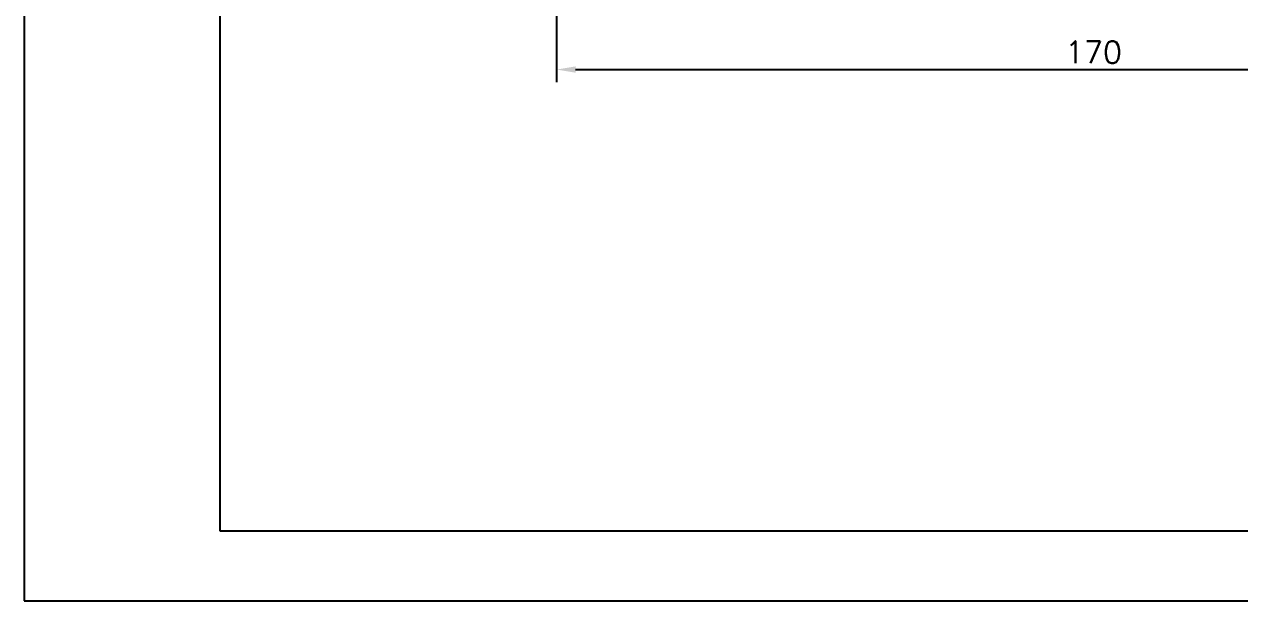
# Model space of a CAD drawing. Extents: x 6992 to 7586, y -5388 to -4968.
# Drawn here: x 6992.5 to 7184.9, y -5388.1 to -5296.8 of the extents above; entities that cross this region are included whole.
import ezdxf

# ---------------------------------------------------------------- set-up
doc = ezdxf.new("R2010")
doc.units = 0
doc.header["$LTSCALE"] = 7
doc.header["$MEASUREMENT"] = 0
doc.layers.get('0').update_dxf_attribs({"color": 2, "linetype": 'CONTINUOUS'})
doc.layers.add('D', color=2, linetype='CONTINUOUS')
doc.styles.add('GHS', font='ROMANS.shx', dxfattribs={"bigfont": 'GHS.shx'})

# ---------------------------------------------------------------- blocks, each defined once
blk = doc.blocks.new('BORDER')
for p, q in [((0, 1), (0, 0)), ((0, 0), (1, 0))]:
    blk.add_line(p, q)

msp = doc.modelspace()

# ---------------------------------------------------------------- linework, layer by layer
at = {"color": 4}
for p, q in [((7023.5, -5377.09), (7023.5, -4987.09)), ((7572.5, -5377.09), (7023.5, -5377.09))]:
    msp.add_line(p, q, dxfattribs=at)
at = {"layer": 'D'}
for p, q in [((7076.78, -5254.71), (7076.78, -5305.99)), ((7079.78, -5303.99), (7243.78, -5303.99))]:
    msp.add_line(p, q, dxfattribs=at)
msp.add_solid([(7079.78, -5303.49), (7079.78, -5304.49), (7076.78, -5303.99)], dxfattribs=at)

# ---------------------------------------------------------------- block references
at = {"xscale": 594, "yscale": 420, "zscale": 594}
msp.add_blockref('BORDER', (6992.5, -5388.09), dxfattribs=at)

# ---------------------------------------------------------------- texts
at = {"layer": 'D', "insert": (7161.78, -5301.24), "char_height": 3.5, "attachment_point": 5, "style": 'GHS'}
msp.add_mtext('\\A1;170', dxfattribs=at)

doc.saveas('drawing.dxf')
